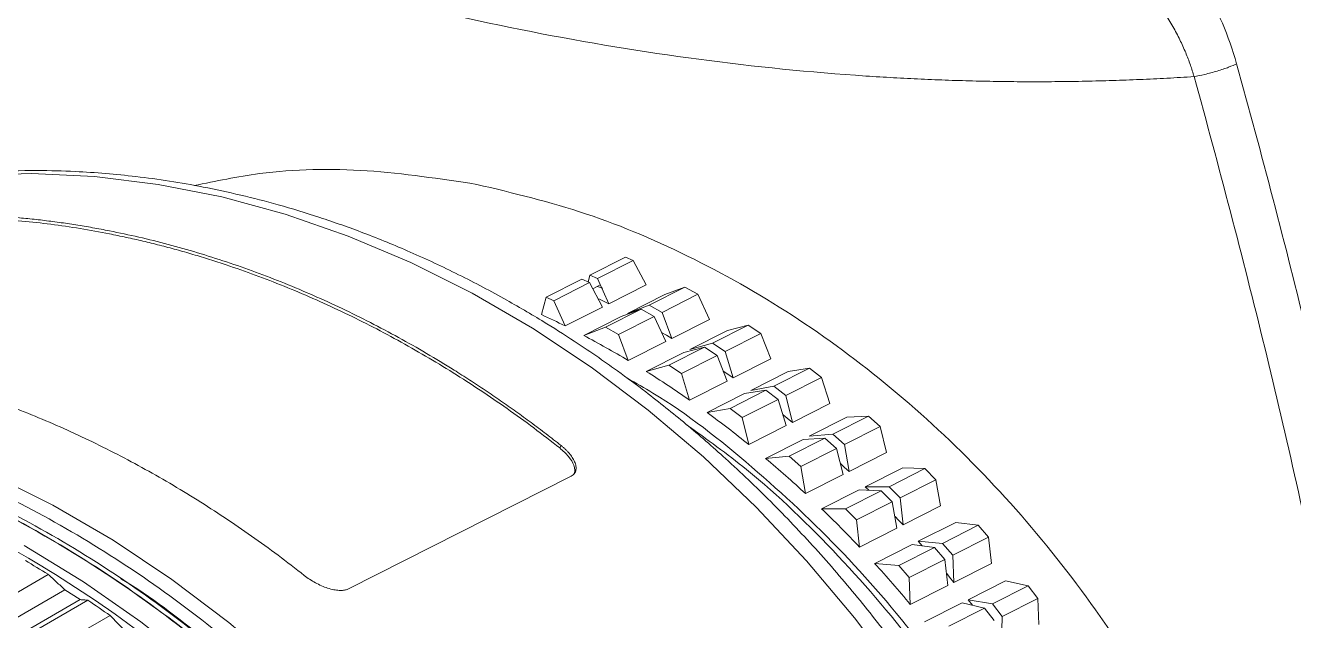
# Model space of a CAD drawing. Header units: millimetres. Extents: x -85 to 57, y -58 to 67.
# Drawn here: x -32.2 to 7.37, y 6.68 to 25.25 of the extents above; entities that cross this region are included whole.
import ezdxf

# ---------------------------------------------------------------- set-up
doc = ezdxf.new("R2010")
doc.units = ezdxf.units.MM

msp = doc.modelspace()

# ---------------------------------------------------------------- linework, layer by layer
at = {"color": 7, "linetype": 'Continuous', "lineweight": 15}
for p, q in [((-13.468, 18.025), (-14.581, 17.461)), ((-13.235, 17.916), (-14.349, 17.353)), ((-14.83, 17.336), (-15.943, 16.772)), ((-14.597, 17.227), (-15.711, 16.664)), ((-14.258, 17.153), (-14.492, 17.035)), ((-13.992, 16.564), (-12.822, 17.155)), ((-12.734, 16.525), (-11.621, 17.088)), ((-15.943, 16.772), (-16.087, 16.228)), ((-15.943, 16.772), (-15.711, 16.664)), ((-15.711, 16.664), (-15.354, 15.875)), ((-12.243, 16.858), (-13.413, 16.267)), ((-11.218, 16.863), (-12.332, 16.299)), ((-15.354, 15.875), (-14.184, 16.466)), ((-14.096, 15.836), (-12.983, 16.399)), ((-13.413, 16.267), (-12.734, 16.525)), ((-12.734, 16.525), (-12.332, 16.299)), ((-12.332, 16.299), (-12.025, 15.488)), ((-13.605, 16.17), (-14.775, 15.578)), ((-14.775, 15.578), (-14.096, 15.836)), ((-14.096, 15.836), (-13.694, 15.61)), ((-12.58, 16.174), (-13.694, 15.61)), ((-12.025, 15.488), (-10.855, 16.08)), ((-10.758, 15.339), (-9.644, 15.902)), ((-13.694, 15.61), (-13.387, 14.8)), ((-10.291, 15.736), (-11.46, 15.144)), ((-9.253, 15.644), (-10.366, 15.081)), ((-13.387, 14.8), (-12.217, 15.391)), ((-11.653, 15.047), (-12.822, 14.455)), ((-12.12, 14.65), (-11.006, 15.214)), ((-11.46, 15.144), (-10.758, 15.339)), ((-10.758, 15.339), (-10.366, 15.081)), ((-10.366, 15.081), (-10.112, 14.253)), ((-12.822, 14.455), (-12.12, 14.65)), ((-12.12, 14.65), (-11.728, 14.392)), ((-10.615, 14.955), (-11.728, 14.392)), ((-10.112, 14.253), (-8.942, 14.845)), ((-11.728, 14.392), (-11.474, 13.564)), ((-8.395, 14.455), (-9.565, 13.864)), ((-8.842, 13.994), (-7.728, 14.557)), ((-7.351, 14.268), (-8.465, 13.705)), ((-11.474, 13.564), (-10.304, 14.156)), ((-10.204, 13.305), (-9.09, 13.869)), ((-9.565, 13.864), (-8.842, 13.994)), ((-8.842, 13.994), (-8.465, 13.705)), ((-9.757, 13.766), (-10.927, 13.175)), ((-8.713, 13.579), (-9.827, 13.016)), ((-8.465, 13.705), (-8.264, 12.865)), ((-8.264, 12.865), (-7.094, 13.457)), ((-10.927, 13.175), (-10.204, 13.305)), ((-10.204, 13.305), (-9.827, 13.016)), ((-6.999, 12.498), (-5.886, 13.062)), ((-9.827, 13.016), (-9.626, 12.176)), ((-9.626, 12.176), (-8.456, 12.768)), ((-6.568, 13.025), (-7.738, 12.433)), ((-5.524, 12.743), (-6.638, 12.18)), ((-7.93, 12.336), (-9.1, 11.744)), ((-8.361, 11.81), (-7.248, 12.373)), ((-7.738, 12.433), (-6.999, 12.498)), ((-6.999, 12.498), (-6.638, 12.18)), ((-6.886, 12.054), (-8, 11.491)), ((-6.638, 12.18), (-6.492, 11.334)), ((-6.492, 11.334), (-5.323, 11.925)), ((-9.1, 11.744), (-8.361, 11.81)), ((-8.361, 11.81), (-8, 11.491)), ((-8, 11.491), (-7.854, 10.645)), ((-22.112, 7.674), (-15.168, 11.187)), ((-7.854, 10.645), (-6.685, 11.237)), ((-4.822, 11.453), (-5.991, 10.861)), ((-5.241, 10.861), (-4.128, 11.424)), ((-6.184, 10.764), (-7.353, 10.172)), ((-6.603, 10.172), (-5.49, 10.736)), ((-5.49, 10.736), (-6.184, 10.764)), ((-5.991, 10.861), (-5.881, 10.754)), ((-5.991, 10.861), (-5.241, 10.861)), ((-5.146, 10.389), (-5.49, 10.736)), ((-5.241, 10.861), (-4.898, 10.515)), ((-3.785, 11.078), (-4.898, 10.515)), ((-5.146, 10.389), (-6.26, 9.826)), ((-5.001, 9.57), (-5.146, 10.389)), ((-4.898, 10.515), (-4.809, 9.668)), ((-7.353, 10.172), (-6.603, 10.172)), ((-6.603, 10.172), (-6.26, 9.826)), ((-4.809, 9.668), (-3.639, 10.259)), ((-6.26, 9.826), (-6.171, 8.979)), ((-6.171, 8.979), (-5.001, 9.57)), ((-3.166, 9.749), (-4.335, 9.158)), ((-3.578, 9.092), (-2.464, 9.656)), ((-4.335, 9.158), (-4.212, 9.021)), ((-4.335, 9.158), (-3.578, 9.092)), ((-2.142, 9.284), (-3.255, 8.721)), ((-4.528, 9.06), (-5.697, 8.469)), ((-4.94, 8.404), (-3.826, 8.967)), ((-3.826, 8.967), (-4.528, 9.06)), ((-3.504, 8.595), (-3.826, 8.967)), ((-3.578, 9.092), (-3.255, 8.721)), ((-3.255, 8.721), (-3.223, 7.877)), ((-5.697, 8.469), (-4.94, 8.404)), ((-4.94, 8.404), (-4.617, 8.032)), ((-3.504, 8.595), (-4.617, 8.032)), ((-3.415, 7.78), (-3.504, 8.595)), ((-3.223, 7.877), (-2.053, 8.469)), ((-33.695, 6.849), (-31.486, 8.127)), ((-4.617, 8.032), (-4.585, 7.189)), ((-1.61, 7.925), (-2.78, 7.333)), ((-0.907, 7.766), (-1.61, 7.925)), ((-33.722, 6.046), (-30.961, 7.644)), ((-30.961, 7.644), (-30.491, 7.339)), ((-4.585, 7.189), (-3.415, 7.78)), ((-2.02, 7.203), (-0.907, 7.766)), ((-0.607, 7.372), (-0.907, 7.766)), ((-33.251, 5.741), (-30.491, 7.339)), ((-32.452, 6.043), (-30.243, 7.321)), ((-2.972, 7.236), (-4.142, 6.644)), ((-2.269, 7.077), (-2.972, 7.236)), ((-2.78, 7.333), (-2.648, 7.166)), ((-2.78, 7.333), (-2.02, 7.203)), ((-2.02, 7.203), (-1.72, 6.809)), ((-0.607, 7.372), (-1.72, 6.809)), ((-0.575, 6.566), (-0.607, 7.372)), ((-31.774, 5.571), (-29.552, 6.84)), ((-3.382, 6.514), (-2.269, 7.077)), ((-1.969, 6.683), (-2.269, 7.077)), ((-1.72, 6.809), (-1.745, 5.974))]:
    msp.add_line(p, q, dxfattribs=at)
at = {"color": 144, "linetype": 'Continuous', "lineweight": 0}
for p, q in [((-13.235, 17.916), (-13.468, 18.025)), ((-12.822, 17.155), (-13.235, 17.916)), ((-14.581, 17.461), (-14.638, 17.246)), ((-14.581, 17.461), (-14.349, 17.353)), ((-14.597, 17.227), (-14.83, 17.336)), ((-14.184, 16.466), (-14.597, 17.227)), ((-14.349, 17.353), (-13.992, 16.564)), ((-14.174, 17.05), (-14.343, 17.11)), ((-11.621, 17.088), (-12.243, 16.858)), ((-11.218, 16.863), (-11.621, 17.088)), ((-10.855, 16.08), (-11.218, 16.863)), ((-12.983, 16.399), (-13.605, 16.17)), ((-12.58, 16.174), (-12.983, 16.399)), ((-12.217, 15.391), (-12.58, 16.174)), ((-9.644, 15.902), (-10.291, 15.736)), ((-9.253, 15.644), (-9.644, 15.902)), ((-8.942, 14.845), (-9.253, 15.644)), ((-11.006, 15.214), (-11.653, 15.047)), ((-10.615, 14.955), (-11.006, 15.214)), ((-10.304, 14.156), (-10.615, 14.955)), ((-7.728, 14.557), (-8.395, 14.455)), ((-7.351, 14.268), (-7.728, 14.557)), ((-7.094, 13.457), (-7.351, 14.268)), ((-9.09, 13.869), (-9.757, 13.766)), ((-8.713, 13.579), (-9.09, 13.869)), ((-8.456, 12.768), (-8.713, 13.579)), ((-5.886, 13.062), (-6.568, 13.025)), ((-5.524, 12.743), (-5.886, 13.062)), ((-5.323, 11.925), (-5.524, 12.743)), ((-7.248, 12.373), (-7.93, 12.336)), ((-6.886, 12.054), (-7.248, 12.373)), ((-15.521, 12.069), (-15.481, 12.145)), ((-6.685, 11.237), (-6.886, 12.054)), ((-4.128, 11.424), (-4.822, 11.453)), ((-3.785, 11.078), (-4.128, 11.424)), ((-3.639, 10.259), (-3.785, 11.078)), ((-2.464, 9.656), (-3.166, 9.749)), ((-2.142, 9.284), (-2.464, 9.656)), ((-2.053, 8.469), (-2.142, 9.284))]:
    msp.add_line(p, q, dxfattribs=at)
at = {"color": 8, "linetype": 'Continuous', "lineweight": 15, "flags": 128}
for points in [[(-33.944, 20.573), (-32, 20.628), (-30.034, 20.533), (-28.054, 20.289), (-26.07, 19.898), (-24.089, 19.361), (-22.121, 18.68), (-20.173, 17.859), (-18.255, 16.901), (-16.375, 15.809), (-14.541, 14.59), (-12.76, 13.247), (-11.042, 11.788), (-9.392, 10.218), (-7.819, 8.544), (-6.33, 6.774), (-4.929, 4.915)], [(-10.065, -23.256), (-10.309, -20.999), (-10.682, -18.739), (-11.183, -16.485), (-11.81, -14.248), (-12.559, -12.037), (-13.428, -9.862), (-14.412, -7.732), (-15.508, -5.656), (-16.711, -3.644), (-18.015, -1.704), (-19.415, 0.155), (-20.905, 1.925), (-22.478, 3.599), (-24.128, 5.169), (-25.846, 6.628), (-27.626, 7.971), (-29.461, 9.19), (-31.341, 10.282), (-33.259, 11.24)]]:
    msp.add_lwpolyline(points, dxfattribs=at)
at = {"color": 7, "linetype": 'Continuous', "lineweight": 15, "flags": 128}
for points in [[(-12.344, 15.676), (-12.197, 15.59), (-12.025, 15.488)], [(-10.419, 14.465), (-10.278, 14.369), (-10.112, 14.253)], [(-8.555, 13.098), (-8.424, 12.994), (-8.264, 12.865)], [(-6.765, 11.584), (-6.646, 11.475), (-6.492, 11.334)], [(-5.06, 9.931), (-4.954, 9.82), (-4.809, 9.668)], [(-11.589, -26.768), (-11.672, -24.552), (-11.884, -22.321), (-12.223, -20.084), (-12.688, -17.852), (-13.276, -15.633), (-13.986, -13.438), (-14.814, -11.274), (-15.757, -9.153), (-16.81, -7.083), (-17.97, -5.072), (-19.231, -3.13), (-20.587, -1.265), (-22.034, 0.516), (-23.564, 2.205), (-25.171, 3.794), (-26.849, 5.276), (-28.59, 6.646), (-30.387, 7.898), (-32.232, 9.025)], [(-3.45, 8.149), (-3.359, 8.041), (-3.223, 7.877)]]:
    msp.add_lwpolyline(points, dxfattribs=at)
at = {"color": 144, "linetype": 'Continuous', "lineweight": 0}
msp.add_arc((-27.098, -9.698), 29.35, 63.4789, 64.1993, dxfattribs=at)
at = {"color": 7, "linetype": 'Continuous', "lineweight": 15}
for centre, radius, start, end in [((-28.396, -10.257), 29.205, 63.477, 65.0738), ((-28.964, -11.351), 30.438, 59.2197, 62.2156), ((-29.728, -12.605), 31.907, 55.1021, 58.0054), ((-30.547, -13.756), 33.32, 51.1034, 53.924), ((-31.384, -14.772), 34.636, 47.2086, 49.9573), ((-32.195, -15.633), 35.82, 43.4021, 46.0899), ((-50.236, -22.094), 35.566, 58.1823, 59.5194), ((-32.939, -16.324), 36.835, 39.668, 42.3061), ((-51.04, -23.333), 37.042, 54.5434, 55.8447)]:
    msp.add_arc(centre, radius, start, end, dxfattribs=at)
for points, knots in [([(4.269, 23.654), (3.987, 23.636), (3.424, 23.602), (2.577, 23.561), (1.729, 23.53), (0.88, 23.508), (0.029, 23.495), (-0.824, 23.492), (-1.678, 23.498), (-2.533, 23.514), (-3.39, 23.539), (-4.248, 23.574), (-5.108, 23.617), (-7.414, 23.76), (-11.181, 24.137), (-16.417, 25), (-21.655, 26.201), (-25.713, 27.395), (-28.594, 28.367), (-30.312, 28.984), (-32.024, 29.636), (-33.73, 30.325), (-35.431, 31.046), (-36.56, 31.557), (-37.125, 31.812)], [0, 0, 0, 0, 0.020784, 0.041559, 0.062325, 0.083086, 0.103843, 0.124598, 0.145353, 0.16611, 0.18687, 0.207636, 0.228409, 0.249191, 0.374591, 0.500001, 0.625401, 0.750811, 0.792363, 0.833887, 0.875397, 0.91691, 0.958439, 1, 1, 1, 1]), ([(3.047, 28.057), (3.598, 27.686), (4.118, 27.13), (4.996, 25.753), (5.355, 24.931), (5.597, 24.052)], [0, 0, 0, 0, 0.5, 0.5, 1, 1, 1, 1]), ([(1.998, 26.899), (2.041, 26.874), (2.142, 26.815), (2.314, 26.698), (2.528, 26.533), (2.779, 26.305), (3.06, 26.002), (3.344, 25.635), (3.605, 25.227), (3.825, 24.816), (4.006, 24.414), (4.153, 24.029), (4.232, 23.775), (4.269, 23.654)], [0, 0, 0, 0, 0.043441, 0.102723, 0.177887, 0.268981, 0.376046, 0.499113, 0.615475, 0.723781, 0.823987, 0.916066, 1, 1, 1, 1]), ([(5.597, 24.052), (5.534, 24.021), (5.45, 23.984), (5.243, 23.907), (5.121, 23.865), (4.863, 23.788), (4.728, 23.752), (4.479, 23.693), (4.364, 23.67), (4.269, 23.654)], [0, 0, 0, 0, 0.25, 0.25, 0.5, 0.5, 0.75, 0.75, 1, 1, 1, 1]), ([(11.164, -43.47), (11.84, -38.05), (12.319, -32.555), (12.626, -24.202), (12.659, -21.399), (12.557, -15.759), (12.418, -12.921), (11.946, -7.228), (11.614, -4.372), (10.782, 1.338), (10.282, 4.193), (9.141, 9.891), (8.501, 12.734), (7.464, 16.987), (7.106, 18.403), (6.367, 21.23), (5.982, 22.64), (5.597, 24.052)], [0, 0, 0, 0, 0.25, 0.25, 0.375, 0.375, 0.5, 0.5, 0.625, 0.625, 0.75, 0.75, 0.875, 0.875, 0.9375, 0.9375, 1, 1, 1, 1]), ([(4.269, 23.654), (4.661, 22.249), (5.034, 20.842), (5.77, 18.026), (6.128, 16.617), (7.16, 12.385), (7.796, 9.558), (8.93, 3.896), (9.427, 1.062), (10.253, -4.605), (10.581, -7.437), (11.049, -13.082), (11.187, -15.895), (11.289, -21.492), (11.256, -24.275), (10.951, -32.576), (10.475, -38.043), (9.802, -43.438)], [0, 0, 0, 0, 0.0625, 0.0625, 0.125, 0.125, 0.25, 0.25, 0.375, 0.375, 0.5, 0.5, 0.625, 0.625, 0.75, 0.75, 1, 1, 1, 1]), ([(3.359, -16.187), (3.341, -15.792), (3.257, -14.019), (2.741, -11.277), (1.928, -8.002), (0.993, -5.167), (-0.154, -2.348), (-1.527, 0.443), (-3.135, 3.195), (-4.734, 5.517), (-6.228, 7.425), (-7.542, 8.948), (-8.916, 10.393), (-10.27, 11.683), (-11.575, 12.82), (-12.705, 13.723), (-13.588, 14.38), (-14.292, 14.878), (-15.025, 15.376), (-16.008, 16.004), (-17.249, 16.734), (-18.669, 17.486), (-20.159, 18.182), (-21.606, 18.774), (-22.982, 19.261), (-24.651, 19.769), (-26.568, 20.224), (-28.685, 20.553), (-30.403, 20.695), (-31.955, 20.734), (-33.538, 20.69), (-35.5, 20.5), (-37.794, 20.071), (-40.367, 19.332), (-42.084, 18.54), (-42.991, 18.122)], [0, 0, 0, 0, 0.0171019, 0.0768507, 0.1176856, 0.1593558, 0.2016301, 0.2444904, 0.2887118, 0.334271, 0.3621923, 0.3905018, 0.4191569, 0.4468799, 0.4704913, 0.4937076, 0.5096549, 0.5185338, 0.5314222, 0.5485374, 0.5699581, 0.5953389, 0.6205004, 0.6443141, 0.6667294, 0.6877061, 0.7253258, 0.7590075, 0.7895576, 0.8087065, 0.8345144, 0.8668491, 0.9054802, 0.9500418, 1, 1, 1, 1]), ([(-26.928, 20.253), (-26.253, 20.395), (-24.506, 20.761), (-21.538, 20.811), (-19.254, 20.465), (-18.112, 20.292)], [0, 0, 0, 0, 0.239062, 0.619531, 1, 1, 1, 1]), ([(-18.112, 20.292), (-16.968, 20.019), (-14.681, 19.471), (-11.306, 18.025), (-8.046, 16.152), (-4.956, 13.836), (-2.089, 11.131), (0.505, 8.079), (2.783, 4.733), (4.705, 1.15), (6.239, -2.608), (7.358, -6.478), (8.043, -10.392), (8.283, -14.284), (8.073, -18.088), (7.416, -21.738), (6.327, -25.174), (4.812, -28.324), (3.037, -31.04), (1.611, -32.499), (0.958, -33.167)], [0, 0, 0, 0, 0.056035, 0.112069, 0.168104, 0.224139, 0.280173, 0.336208, 0.392242, 0.448277, 0.504312, 0.560346, 0.616381, 0.672416, 0.72845, 0.784485, 0.840519, 0.896554, 0.952589, 1, 1, 1, 1]), ([(-29.572, 18.842), (-29.747, 18.876), (-30.096, 18.943), (-30.619, 19.03), (-31.141, 19.107), (-31.663, 19.175), (-32.184, 19.231), (-32.705, 19.278), (-33.657, 19.344), (-35.036, 19.379), (-36.825, 19.297), (-38.587, 19.089), (-40.026, 18.81), (-41.158, 18.525), (-41.995, 18.28), (-42.822, 18.006), (-43.363, 17.798), (-43.633, 17.694)], [0, 0, 0, 0, 0.035748, 0.071468, 0.10717, 0.142865, 0.178565, 0.214279, 0.250019, 0.374995, 0.500003, 0.624979, 0.749987, 0.812501, 0.87497, 0.93745, 1, 1, 1, 1]), ([(-43.594, 17.602), (-43.44, 17.662), (-43.132, 17.782), (-42.666, 17.95), (-42.195, 18.108), (-41.722, 18.257), (-41.244, 18.395), (-40.763, 18.523), (-39.874, 18.739), (-38.561, 18.994), (-36.805, 19.201), (-35.021, 19.283), (-33.517, 19.245), (-32.307, 19.152), (-31.397, 19.05), (-30.485, 18.919), (-29.877, 18.805), (-29.572, 18.748)], [0, 0, 0, 0, 0.035748, 0.071468, 0.10717, 0.142865, 0.178565, 0.214279, 0.250019, 0.374995, 0.500003, 0.624979, 0.749987, 0.812501, 0.87497, 0.93745, 1, 1, 1, 1]), ([(-15.481, 12.145), (-15.636, 12.266), (-15.946, 12.509), (-16.416, 12.862), (-16.89, 13.207), (-17.367, 13.543), (-17.847, 13.871), (-18.332, 14.19), (-19.226, 14.759), (-20.547, 15.534), (-22.312, 16.437), (-24.104, 17.225), (-25.614, 17.781), (-26.829, 18.166), (-27.742, 18.424), (-28.657, 18.653), (-29.267, 18.779), (-29.572, 18.842)], [0, 0, 0, 0, 0.035748, 0.071468, 0.10717, 0.142865, 0.178565, 0.214279, 0.250019, 0.374995, 0.500003, 0.624979, 0.749987, 0.812501, 0.87497, 0.93745, 1, 1, 1, 1]), ([(-29.572, 18.748), (-29.398, 18.712), (-29.05, 18.642), (-28.528, 18.523), (-28.007, 18.395), (-27.487, 18.257), (-26.967, 18.109), (-26.447, 17.95), (-25.496, 17.642), (-24.119, 17.134), (-22.332, 16.349), (-20.572, 15.448), (-19.132, 14.603), (-17.999, 13.874), (-17.161, 13.299), (-16.333, 12.701), (-15.792, 12.28), (-15.521, 12.069)], [0, 0, 0, 0, 0.035748, 0.071468, 0.10717, 0.142865, 0.178565, 0.214279, 0.250019, 0.374995, 0.500003, 0.624979, 0.749987, 0.812501, 0.87497, 0.93745, 1, 1, 1, 1]), ([(-37.584, 14.79), (-37.41, 14.755), (-37.061, 14.684), (-36.538, 14.565), (-36.015, 14.436), (-35.493, 14.298), (-34.971, 14.149), (-34.45, 13.991), (-33.497, 13.681), (-32.116, 13.172), (-30.324, 12.385), (-28.558, 11.481), (-27.114, 10.634), (-25.979, 9.902), (-25.138, 9.326), (-24.308, 8.726), (-23.765, 8.304), (-23.493, 8.093)], [0, 0, 0, 0, 0.035748, 0.071468, 0.10717, 0.142865, 0.178565, 0.214279, 0.250019, 0.374995, 0.500003, 0.624979, 0.749987, 0.812501, 0.87497, 0.93745, 1, 1, 1, 1]), ([(3.533, -19.017), (3.594, -18.204), (3.751, -16.132), (3.492, -12.685), (2.821, -8.775), (1.698, -4.904), (0.166, -1.147), (-1.757, 2.437), (-4.035, 5.781), (-6.627, 8.841), (-9.503, 11.518), (-11.79, 13.329), (-13.145, 14.092), (-13.412, 14.242)], [0, 0, 0, 0, 0.065332, 0.166426, 0.26752, 0.368613, 0.469707, 0.570801, 0.671895, 0.772988, 0.874082, 0.975176, 1, 1, 1, 1]), ([(-57.981, 10.446), (-57.559, 10.695), (-56.272, 11.452), (-53.926, 12.346), (-50.968, 13.127), (-47.851, 13.508), (-44.618, 13.494), (-41.303, 13.064), (-37.965, 12.217), (-34.665, 10.962), (-31.482, 9.338), (-28.469, 7.392), (-25.683, 5.189), (-23.151, 2.791), (-20.888, 0.26), (-18.887, -2.367), (-16.988, -5.287), (-15.264, -8.475), (-13.785, -11.882), (-12.668, -15.164), (-11.869, -18.28), (-11.346, -21.206), (-11.041, -23.932), (-10.993, -25.666), (-10.97, -26.502)], [0, 0, 0, 0, 0.023858, 0.072673, 0.121746, 0.171691, 0.222235, 0.273084, 0.324855, 0.376304, 0.427121, 0.47702, 0.525744, 0.572244, 0.617232, 0.660579, 0.702194, 0.753555, 0.801858, 0.847129, 0.889447, 0.928933, 0.96573, 1, 1, 1, 1]), ([(-19.375, -48.628), (-19.281, -48.552), (-18.46, -47.885), (-17.103, -46.366), (-15.342, -44.078), (-13.841, -41.535), (-12.591, -38.796), (-11.61, -35.878), (-10.906, -32.811), (-10.486, -29.626), (-10.354, -26.352), (-10.511, -23.021), (-10.956, -19.664), (-11.685, -16.316), (-12.69, -13.007), (-13.962, -9.769), (-15.488, -6.634), (-17.254, -3.632), (-19.243, -0.792), (-21.436, 1.859), (-23.811, 4.296), (-26.346, 6.494), (-29.016, 8.433), (-31.796, 10.095), (-34.659, 11.457), (-37.577, 12.535), (-39.54, 12.985), (-40.521, 13.209)], [0, 0, 0, 0, 0.005332, 0.046776, 0.088221, 0.129665, 0.17111, 0.212554, 0.253999, 0.295443, 0.336888, 0.378332, 0.419777, 0.461221, 0.502666, 0.54411, 0.585555, 0.626999, 0.668444, 0.709888, 0.751333, 0.792777, 0.834222, 0.875666, 0.917111, 0.958555, 1, 1, 1, 1]), ([(-41.169, 12.964), (-39.92, 12.718), (-38.67, 12.384), (-36.2, 11.551), (-34.979, 11.052), (-31.4, 9.332), (-29.127, 7.887), (-24.968, 4.596), (-23.082, 2.752), (-19.765, -1.118), (-18.334, -3.143), (-15.914, -7.193), (-14.924, -9.217), (-13.325, -13.143), (-12.714, -15.045), (-11.792, -18.661), (-11.481, -20.376), (-11.079, -23.597), (-10.989, -25.102), (-10.977, -26.505)], [0, 0, 0, 0, 0.0625, 0.0625, 0.125, 0.125, 0.25, 0.25, 0.375, 0.375, 0.5, 0.5, 0.625, 0.625, 0.75, 0.75, 0.875, 0.875, 1, 1, 1, 1]), ([(-16.635, -45.34), (-16.355, -44.982), (-15.484, -43.867), (-14.275, -41.744), (-13.016, -39.014), (-12.038, -36.093), (-11.333, -33.028), (-10.913, -29.842), (-10.781, -26.568), (-10.938, -23.237), (-11.383, -19.881), (-12.112, -16.532), (-13.117, -13.223), (-14.389, -9.985), (-15.915, -6.85), (-17.681, -3.848), (-19.67, -1.008), (-21.863, 1.643), (-24.238, 4.079), (-26.773, 6.278), (-29.444, 8.216), (-32.224, 9.879), (-35.086, 11.241), (-38.004, 12.319), (-39.967, 12.768), (-40.949, 12.993)], [0, 0, 0, 0, 0.020994, 0.065494, 0.109994, 0.154494, 0.198995, 0.243495, 0.287995, 0.332496, 0.376996, 0.421496, 0.465996, 0.510497, 0.554997, 0.599497, 0.643998, 0.688498, 0.732998, 0.777499, 0.821999, 0.866499, 0.910999, 0.9555, 1, 1, 1, 1]), ([(3.465, -17.425), (3.481, -17.166), (3.579, -15.646), (3.319, -12.763), (2.664, -8.857), (1.537, -4.985), (0.006, -1.227), (-1.918, 2.355), (-4.193, 5.705), (-6.795, 8.742), (-9.265, 11.14), (-10.934, 12.341), (-11.564, 12.795)], [0, 0, 0, 0, 0.023259, 0.136738, 0.250217, 0.363696, 0.477174, 0.590653, 0.704132, 0.817611, 0.93109, 1, 1, 1, 1]), ([(-41.826, 12.37), (-40.586, 12.126), (-39.347, 11.795), (-36.896, 10.968), (-35.685, 10.473), (-32.134, 8.767), (-29.879, 7.333), (-25.753, 4.069), (-23.881, 2.24), (-20.591, -1.6), (-19.171, -3.608), (-16.769, -7.625), (-15.787, -9.633), (-14.199, -13.528), (-13.593, -15.415), (-12.678, -19.002), (-12.369, -20.704), (-11.97, -23.899), (-11.88, -25.393), (-11.868, -26.784)], [0, 0, 0, 0, 0.0625, 0.0625, 0.125, 0.125, 0.25, 0.25, 0.375, 0.375, 0.5, 0.5, 0.625, 0.625, 0.75, 0.75, 0.875, 0.875, 1, 1, 1, 1]), ([(-17.661, -29.82), (-17.677, -29.001), (-17.708, -27.304), (-17.983, -24.633), (-18.469, -21.764), (-19.226, -18.706), (-20.293, -15.482), (-21.714, -12.131), (-23.388, -8.974), (-25.25, -6.061), (-27.234, -3.422), (-29.485, -0.879), (-31.995, 1.514), (-34.726, 3.685), (-37.643, 5.584), (-40.705, 7.166), (-43.879, 8.401), (-47.131, 9.26), (-50.403, 9.719), (-53.632, 9.76), (-56.748, 9.403), (-59.679, 8.632), (-61.716, 7.895), (-62.714, 7.328), (-62.86, 7.245)], [0, 0, 0, 0, 0.034689, 0.071936, 0.111904, 0.15474, 0.200564, 0.249458, 0.301447, 0.344353, 0.389074, 0.435513, 0.48353, 0.532943, 0.582616, 0.633171, 0.684334, 0.735804, 0.788208, 0.840286, 0.891725, 0.942233, 0.991553, 1, 1, 1, 1]), ([(-76.659, -18.68), (-76.664, -17.34), (-76.595, -15.931), (-76.246, -12.995), (-75.967, -11.468), (-75.122, -8.348), (-74.556, -6.754), (-73.064, -3.594), (-72.135, -2.026), (-69.857, 0.942), (-68.505, 2.342), (-65.368, 4.797), (-63.581, 5.851), (-59.635, 7.432), (-57.477, 7.957), (-54.077, 8.253), (-52.917, 8.271), (-50.569, 8.138), (-49.381, 7.987), (-47.005, 7.519), (-45.817, 7.201), (-43.468, 6.409), (-42.308, 5.935), (-38.904, 4.299), (-36.743, 2.926), (-32.788, -0.203), (-30.995, -1.957), (-27.841, -5.636), (-26.48, -7.562), (-24.179, -11.412), (-23.238, -13.336), (-21.716, -17.069), (-21.135, -18.877), (-20.259, -22.316), (-19.962, -23.947), (-19.58, -27.009), (-19.494, -28.441), (-19.483, -29.774)], [0, 0, 0, 0, 0.0625, 0.0625, 0.125, 0.125, 0.1875, 0.1875, 0.25, 0.25, 0.3125, 0.3125, 0.375, 0.375, 0.4375, 0.4375, 0.46875, 0.46875, 0.5, 0.5, 0.53125, 0.53125, 0.5625, 0.5625, 0.625, 0.625, 0.6875, 0.6875, 0.75, 0.75, 0.8125, 0.8125, 0.875, 0.875, 0.9375, 0.9375, 1, 1, 1, 1]), ([(-31.486, 8.127), (-31.398, 8.047), (-31.223, 7.886), (-31.048, 7.724), (-30.961, 7.644)], [0, 0, 0, 0, 0.501192, 1, 1, 1, 1]), ([(-21.747, 1.524), (-22.51, 2.336), (-24.04, 3.966), (-26.554, 6.091), (-28.293, 7.442), (-29.215, 7.993), (-29.226, 7.999)], [0, 0, 0, 0, 0.330778, 0.663505, 0.996231, 1, 1, 1, 1]), ([(-30.491, 7.338), (-30.449, 7.335), (-30.367, 7.33), (-30.284, 7.324), (-30.243, 7.321)], [0, 0, 0, 0, 0.498808, 1, 1, 1, 1]), ([(-29.552, 6.84), (-29.471, 6.758), (-29.308, 6.594), (-29.146, 6.429), (-29.065, 6.347)], [0, 0, 0, 0, 0.501192, 1, 1, 1, 1])]:
    msp.add_open_spline(points, degree=3, knots=knots, dxfattribs=at)
at = {"color": 144, "linetype": 'Continuous', "lineweight": 0}
for points, knots in [([(-15.081, 11.254), (-15.075, 11.264), (-15.052, 11.305), (-15.052, 11.399), (-15.09, 11.57), (-15.228, 11.809), (-15.423, 11.982), (-15.521, 12.069)], [0, 0, 0, 0, 0.049532, 0.204516, 0.363835, 0.680516, 1, 1, 1, 1]), ([(-15.481, 12.145), (-15.455, 12.124), (-15.403, 12.082), (-15.332, 12.016), (-15.267, 11.948), (-15.188, 11.856), (-15.106, 11.74), (-15.04, 11.602), (-15.009, 11.472), (-15.017, 11.367), (-15.05, 11.288), (-15.098, 11.229), (-15.145, 11.201), (-15.168, 11.187)], [0, 0, 0, 0, 0.0631916, 0.1259291, 0.1886483, 0.2517854, 0.3775302, 0.5011413, 0.6259472, 0.7473725, 0.832727, 0.9162199, 1, 1, 1, 1]), ([(-22.112, 7.674), (-22.127, 7.667), (-22.158, 7.653), (-22.212, 7.638), (-22.27, 7.628), (-22.334, 7.624), (-22.433, 7.625), (-22.576, 7.644), (-22.765, 7.694), (-22.958, 7.768), (-23.148, 7.862), (-23.33, 7.97), (-23.439, 8.052), (-23.493, 8.093)], [0, 0, 0, 0, 0.050273, 0.100092, 0.149915, 0.200202, 0.251403, 0.373184, 0.498289, 0.622655, 0.749171, 0.874578, 1, 1, 1, 1])]:
    msp.add_open_spline(points, degree=3, knots=knots, dxfattribs=at)

doc.saveas('drawing.dxf')
